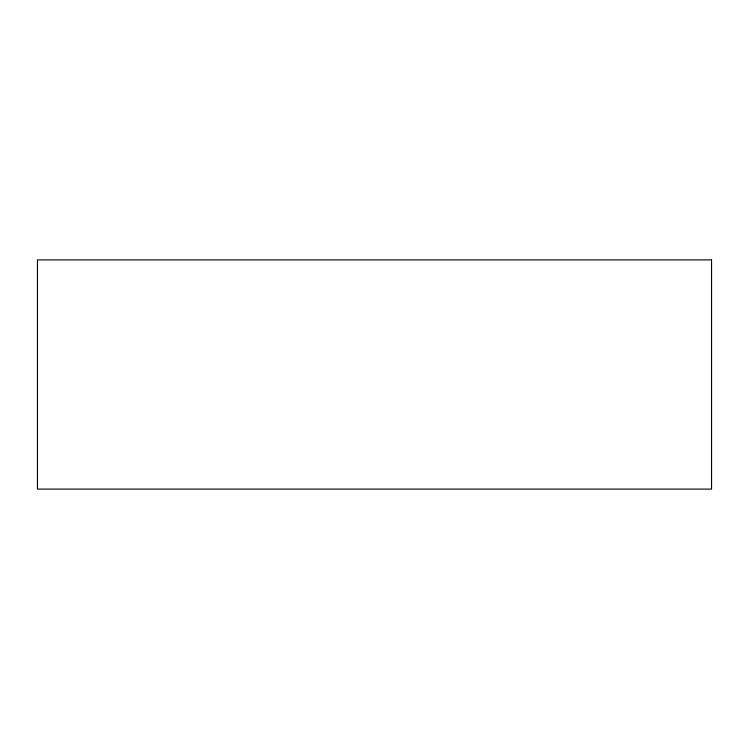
<?xml version="1.0" encoding="UTF-8"?>
<svg xmlns="http://www.w3.org/2000/svg" width="749" height="749" viewBox="0 0 749 749"><rect width="100%" height="100%" fill="white"/><g stroke="black" fill="none" stroke-linecap="round" stroke-linejoin="round"><path stroke-width="1.12" d="M711.55 259.903L37.45 259.903L37.45 489.097L711.55 489.097L711.55 259.903"/></g></svg>
